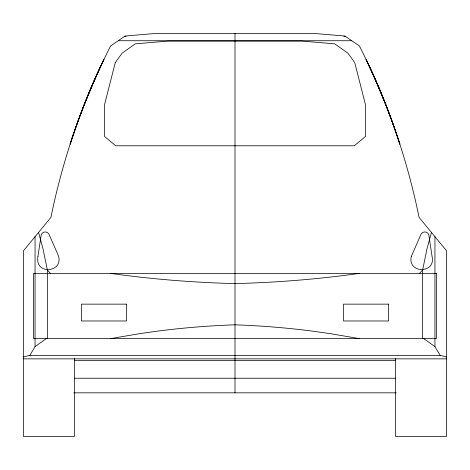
<?xml version="1.0" encoding="UTF-8"?>
<svg xmlns="http://www.w3.org/2000/svg" width="470" height="470" viewBox="0 0 470 470"><rect width="100%" height="100%" fill="white"/><g stroke="black" fill="none" stroke-linecap="round" stroke-linejoin="round"><path stroke-width="0.7" d="M422.63 338.582L422.63 270.027L426.913 249.212L431.419 232.392M395.523 358.551L395.523 436.442L446.5 436.442L446.5 250.739L419.081 217.381C406.961 157.92 386.839 100.104 359.427 45.966L344.939 36.037L315.529 33.558L154.471 33.558L125.061 36.037L110.573 45.966C83.161 100.104 63.039 157.92 50.919 217.381L23.5 250.739L23.5 436.442L74.477 436.442L74.477 358.551M23.5 356.924L29.833 355.385L35.056 346.631L46.319 338.582M419.475 273.446L422.63 270.027M110.785 338.582L140.254 333.559L155.958 331.338A570.045 390.476 0 0 1 235 324.811A570.045 390.476 0 0 1 314.042 331.344L329.746 333.559L359.215 338.582M359.215 273.446L345.391 275.291A642.132 365.678 0 0 1 235 283.598A642.132 365.678 0 0 1 124.609 275.285L110.785 273.446M124.644 36.319L126.107 36.319M343.893 36.319L345.356 36.319M118.211 40.731L351.789 40.731M29.833 355.385L440.167 355.385L446.5 356.924M23.5 358.857L446.5 358.857M74.477 360.384L395.523 360.384M74.348 378.233L395.652 378.233M73.784 392.832L396.216 392.832M423.681 338.582L434.944 346.631L440.167 355.385M38.581 232.392L43.087 249.212L47.37 270.027L50.525 273.446M434.944 236.68L434.944 346.631M235 33.558L235 392.832M47.37 270.027L47.37 338.582M35.056 236.68L35.056 346.631M384.407 101.25A824.398 727.672 0 0 0 366.136 59.573A800.263 722.584 0 0 1 399.829 144.055M366.136 59.573A678.228 678.228 0 0 1 399.841 144.055A689.484 682.481 0 0 0 372.534 73.326M85.593 101.25A824.398 727.672 0 0 1 103.864 59.573A678.228 678.228 0 0 0 70.159 144.055A689.484 682.481 0 0 1 97.466 73.326M70.171 144.055A800.263 722.584 0 0 1 103.858 59.567M37.941 256.432C34.41 276.36 66.182 272.177 57.616 253.847L48.815 233.954C47.153 230.799 41.965 231.481 41.178 234.959L37.941 256.432M411.315 256.432C407.196 273.887 436.172 273.887 432.059 256.432L428.822 234.959C428.035 231.481 422.847 230.799 421.185 233.954L411.315 256.432M115.273 62.604L104.481 104.922L104.481 136.388L115.708 145.782L354.292 145.782L365.519 136.388L365.519 104.922L354.727 62.604L347.859 53.122L334.699 43.845L301.969 41.09L168.031 41.09L135.301 43.845L122.141 53.122L115.273 62.604M436.454 273.446L33.546 273.446L33.546 338.582L436.454 338.582L436.454 273.446M126.518 304.143L81.392 304.143L81.392 320.975L126.518 320.975L126.518 304.143M388.608 304.143L343.482 304.143L343.482 320.975L388.608 320.975L388.608 304.143"/></g></svg>
